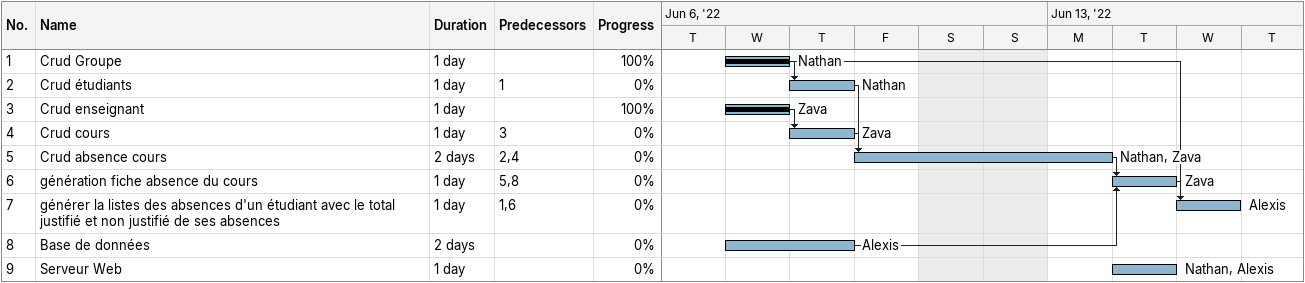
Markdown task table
| ID | Task | Duration | Start | Finish | Predecessors | Resources | % complete |
|---|---|---|---|---|---|---|---|
| 1 | Crud Groupe | 1d | 2022-06-08 | 2022-06-08 |  | Nathan | 100 |
| 2 | Crud étudiants | 1d | 2022-06-09 | 2022-06-09 | 1 | Nathan | 0 |
| 3 | Crud enseignant | 1d | 2022-06-08 | 2022-06-08 |  | Zava | 100 |
| 4 | Crud cours | 1d | 2022-06-09 | 2022-06-09 | 3 | Zava | 0 |
| 5 | Crud absence cours | 2d | 2022-06-10 | 2022-06-13 | 2, 4 | Nathan, Zava | 0 |
| 6 | génération fiche absence du cours | 1d | 2022-06-14 | 2022-06-14 | 5, 8 | Zava | 0 |
| 7 | générer la listes des absences d'un étudiant avec le total justifié et non justifié de ses absences | 1d | 2022-06-15 | 2022-06-15 | 1, 6 | Alexis | 0 |
| 8 | Base de données | 2d | 2022-06-08 | 2022-06-09 |  | Alexis | 0 |
| 9 | Serveur Web | 1d | 2022-06-14 | 2022-06-14 |  | Nathan, Alexis | 0 |
